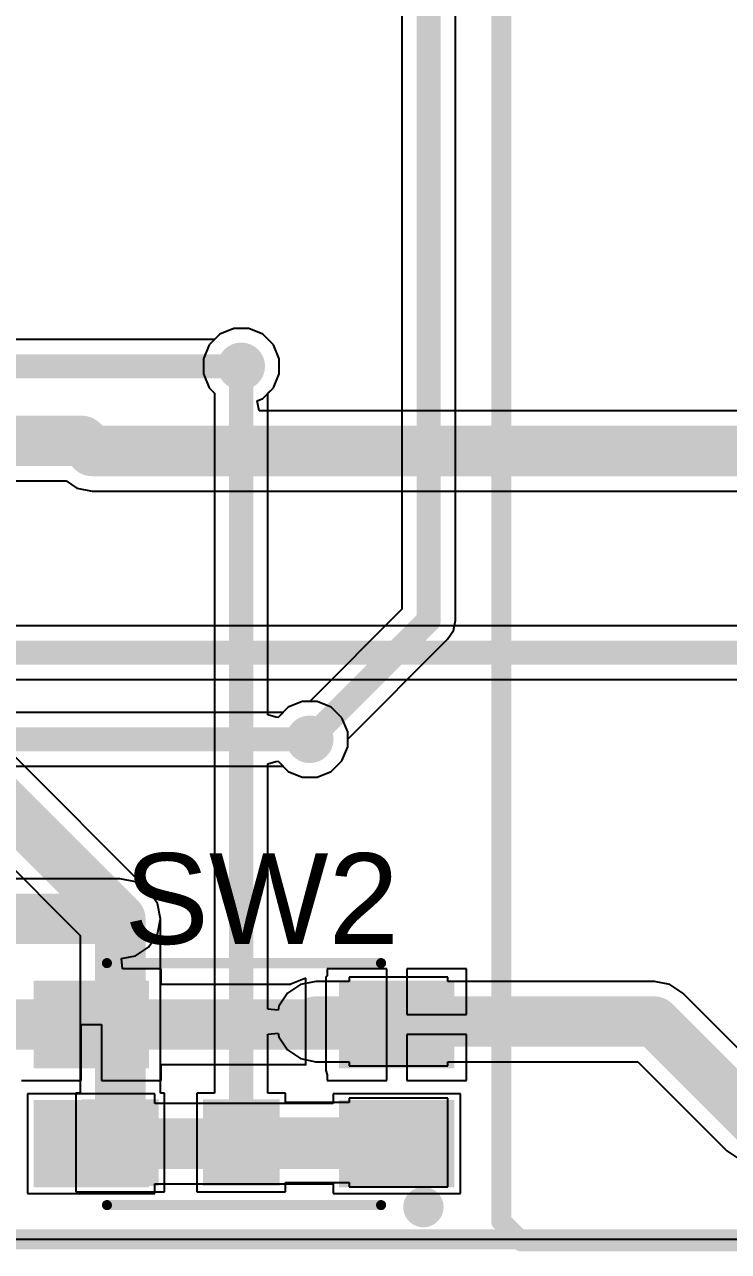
# Model space of a CAD drawing. Header units: millimetres. Extents: x -0.23 to 2.39, y -0.01 to 1.04.
# Drawn here: x 0.623 to 0.973, y -0.006 to 0.603 of the extents above; entities that cross this region are included whole.
import ezdxf

# ---------------------------------------------------------------- set-up
doc = ezdxf.new("R2010")
doc.units = ezdxf.units.MM
doc.header["$MEASUREMENT"] = 0
for name, color, linetype in [('BottomLayer', 5, 'Continuous'), ('BottomPaste', 16, 'Continuous'), ('BottomSolder', 6, 'Continuous'), ('Mechanical1', 6, 'Continuous'), ('Mechanical2', 216, 'Continuous'), ('TopLayer', 1, 'Continuous'), ('TopOverlay', 2, 'Continuous'), ('TopPaste', 8, 'Continuous'), ('TopSolder', 216, 'Continuous'), ('ViaHoleLayer', 16, 'Continuous')]:
    doc.layers.add(name, color=color, linetype=linetype)
doc.styles.add('Arial', font='', dxfattribs={"height": 0.2})
doc.styles.get('Arial').set_extended_font_data('Arial')

# ---------------------------------------------------------------- blocks, each defined once
blk = doc.blocks.new('TS_1185EC_C_D_B_7')
at = {"layer": 'TopLayer'}
for points in [[(-0.10039, 0.04724), (-0.05118, 0.04724), (-0.05118, 0.01181), (-0.10039, 0.01181)], [(0.05118, 0.04724), (0.10039, 0.04724), (0.10039, 0.01181), (0.05118, 0.01181)], [(-0.10039, -0.01181), (-0.05118, -0.01181), (-0.05118, -0.04724), (-0.10039, -0.04724)], [(0.05118, -0.01181), (0.10039, -0.01181), (0.10039, -0.04724), (0.05118, -0.04724)]]:
    blk.add_hatch(color=1, dxfattribs=at).paths.add_polyline_path(points)
at = {"layer": 'TopPaste'}
for points in [[(-0.10039, 0.04724), (-0.05118, 0.04724), (-0.05118, 0.01181), (-0.10039, 0.01181)], [(0.05118, 0.04724), (0.10039, 0.04724), (0.10039, 0.01181), (0.05118, 0.01181)], [(-0.10039, -0.01181), (-0.05118, -0.01181), (-0.05118, -0.04724), (-0.10039, -0.04724)], [(0.05118, -0.01181), (0.10039, -0.01181), (0.10039, -0.04724), (0.05118, -0.04724)]]:
    blk.add_hatch(color=8, dxfattribs=at).paths.add_polyline_path(points)
at = {"layer": 'TopSolder'}
for points in [[(-0.10439, 0.05124), (-0.04718, 0.05124), (-0.04718, 0.00781), (-0.10439, 0.00781)], [(0.04718, 0.05124), (0.10439, 0.05124), (0.10439, 0.00781), (0.04718, 0.00781)], [(-0.10439, -0.00781), (-0.04718, -0.00781), (-0.04718, -0.05124), (-0.10439, -0.05124)], [(0.04718, -0.00781), (0.10439, -0.00781), (0.10439, -0.05124), (0.04718, -0.05124)]]:
    blk.add_hatch(color=216, dxfattribs=at).paths.add_polyline_path(points)
at = {"layer": 'TopOverlay'}
for points, const_width in [([(-0.084, 0.061, 1), (-0.094, 0.061, 1)], 0.01), ([(-0.0965, 0.061, 1), (-0.0915, 0.061, 1)], 0.005), ([(-0.0865, 0.061, 1), (-0.0815, 0.061, 1)], 0.005), ([(-0.06925, 0.06, 1), (-0.06675, 0.06, 1)], 0.0025), ([(0.06675, 0.06, 1), (0.06925, 0.06, 1)], 0.0025), ([(-0.06925, -0.06, 1), (-0.06675, -0.06, 1)], 0.0025), ([(0.06675, -0.06, 1), (0.06925, -0.06, 1)], 0.0025)]:
    blk.add_lwpolyline(points, format="xyb", close=True, dxfattribs=dict(at, const_width=const_width))
at = {"layer": 'TopOverlay', "const_width": 0.005}
for points in [[(0.068, 0.06), (-0.068, 0.06)], [(0.068, -0.06), (-0.068, -0.06)]]:
    blk.add_lwpolyline(points, dxfattribs=at)
blk = doc.blocks.new('RES_0603_B_12')
at = {"layer": 'BottomLayer'}
for points in [[(-0.045, -0.0175), (-0.045, 0.0175), (-0.015, 0.0175), (-0.015, -0.0175)], [(0.015, -0.0175), (0.015, 0.0175), (0.045, 0.0175), (0.045, -0.0175)]]:
    blk.add_hatch(color=5, dxfattribs=at).paths.add_polyline_path(points)
at = {"layer": 'BottomPaste'}
for points in [[(-0.045, -0.0175), (-0.045, 0.0175), (-0.015, 0.0175), (-0.015, -0.0175)], [(0.015, -0.0175), (0.015, 0.0175), (0.045, 0.0175), (0.045, -0.0175)]]:
    blk.add_hatch(color=16, dxfattribs=at).paths.add_polyline_path(points)
at = {"layer": 'BottomSolder'}
for points in [[(-0.049, -0.0215), (-0.049, 0.0215), (-0.011, 0.0215), (-0.011, -0.0215)], [(0.011, -0.0215), (0.011, 0.0215), (0.049, 0.0215), (0.049, -0.0215)]]:
    blk.add_hatch(color=6, dxfattribs=at).paths.add_polyline_path(points)
blk = doc.blocks.new('C__0603_B_20')
at = {"layer": 'BottomLayer'}
for points in [[(-0.045, -0.0175), (-0.045, 0.0175), (-0.015, 0.0175), (-0.015, -0.0175)], [(0.015, -0.0175), (0.015, 0.0175), (0.045, 0.0175), (0.045, -0.0175)]]:
    blk.add_hatch(color=5, dxfattribs=at).paths.add_polyline_path(points)
at = {"layer": 'BottomPaste'}
for points in [[(-0.045, -0.0175), (-0.045, 0.0175), (-0.015, 0.0175), (-0.015, -0.0175)], [(0.015, -0.0175), (0.015, 0.0175), (0.045, 0.0175), (0.045, -0.0175)]]:
    blk.add_hatch(color=16, dxfattribs=at).paths.add_polyline_path(points)
at = {"layer": 'BottomSolder'}
for points in [[(-0.04736, -0.01986), (-0.04736, 0.01986), (-0.01264, 0.01986), (-0.01264, -0.01986)], [(0.01264, -0.01986), (0.01264, 0.01986), (0.04736, 0.01986), (0.04736, -0.01986)]]:
    blk.add_hatch(color=6, dxfattribs=at).paths.add_polyline_path(points)

msp = doc.modelspace()

# ---------------------------------------------------------------- hatches: boundary and pattern name
at = {"layer": 'BottomLayer'}
h = msp.add_hatch(color=5, dxfattribs=at)
edge = h.paths.add_edge_path()
edge.add_arc((0.731, 0.433), 0.01181, 0, 360)
h = msp.add_hatch(color=5, dxfattribs=at)
edge = h.paths.add_edge_path()
edge.add_arc((0.765, 0.248), 0.01181, 0, 360)
h = msp.add_hatch(color=5, dxfattribs=at)
edge = h.paths.add_edge_path()
edge.add_arc((0.671, 0.159), 0.01181, 0, 360)
h = msp.add_hatch(color=5, dxfattribs=at)
edge = h.paths.add_edge_path()
edge.add_arc((0.768, 0.108), 0.01181, 0, 360)
h = msp.add_hatch(color=5, dxfattribs=at)
edge = h.paths.add_edge_path()
edge.add_arc((0.768, 0.048), 0.01181, 0, 360)
at = {"layer": 'TopLayer'}
h = msp.add_hatch(color=1, dxfattribs=at)
edge = h.paths.add_edge_path()
edge.add_arc((0.731, 0.433), 0.01181, 0, 360)
h = msp.add_hatch(color=1, dxfattribs=at)
edge = h.paths.add_edge_path()
edge.add_arc((0.765, 0.248), 0.01181, 0, 360)
h = msp.add_hatch(color=1, dxfattribs=at)
edge = h.paths.add_edge_path()
edge.add_arc((0.671, 0.159), 0.01181, 0, 360)
h = msp.add_hatch(color=1, dxfattribs=at)
edge = h.paths.add_edge_path()
edge.add_arc((0.768, 0.108), 0.01181, 0, 360)
h = msp.add_hatch(color=1, dxfattribs=at)
edge = h.paths.add_edge_path()
edge.add_arc((0.768, 0.048), 0.01181, 0, 360)
at = {"layer": 'ViaHoleLayer'}
h = msp.add_hatch(color=16, dxfattribs=at)
edge = h.paths.add_edge_path()
edge.add_arc((0.731, 0.433), 0.00591, 0, 360)
h = msp.add_hatch(color=16, dxfattribs=at)
edge = h.paths.add_edge_path()
edge.add_arc((0.765, 0.248), 0.00591, 0, 360)
h = msp.add_hatch(color=16, dxfattribs=at)
edge = h.paths.add_edge_path()
edge.add_arc((0.671, 0.159), 0.00591, 0, 360)
h = msp.add_hatch(color=16, dxfattribs=at)
edge = h.paths.add_edge_path()
edge.add_arc((0.768, 0.108), 0.00591, 0, 360)
h = msp.add_hatch(color=16, dxfattribs=at)
edge = h.paths.add_edge_path()
edge.add_arc((0.768, 0.048), 0.00591, 0, 360)

# ---------------------------------------------------------------- linework, layer by layer
at = {"layer": 'BottomLayer'}
for p, q in [((0.81075, 0.664), (0.81075, 0.31249)), ((0.83725, 0.307), (0.83725, 0.664)), ((0.72726, 0.45181), (0.72034, 0.44895)), ((0.73474, 0.45181), (0.72726, 0.45181)), ((0.74166, 0.44895), (0.73474, 0.45181)), ((0.72034, 0.44895), (0.71505, 0.44366)), ((0.74695, 0.44366), (0.74166, 0.44895)), ((0.71505, 0.44366), (0.71219, 0.43674)), ((0.74981, 0.43674), (0.74695, 0.44366)), ((0.71219, 0.43674), (0.71219, 0.42926)), ((0.74981, 0.42926), (0.74981, 0.43674)), ((0.71219, 0.42926), (0.71505, 0.42234)), ((0.74695, 0.42234), (0.74981, 0.42926)), ((0.71505, 0.42234), (0.71775, 0.41965)), ((0.74425, 0.41965), (0.74695, 0.42234)), ((0.71775, 0.41965), (0.71775, 0.0725)), ((0.74425, 0.26014), (0.74425, 0.41965)), ((0.81075, 0.31249), (0.76507, 0.26681)), ((0.83625, 0.30193), (0.83725, 0.307)), ((0.83337, 0.29763), (0.83625, 0.30193)), ((0.78381, 0.24807), (0.83337, 0.29763)), ((0.75434, 0.26395), (0.74925, 0.25886)), ((0.76126, 0.26681), (0.75434, 0.26395)), ((0.76507, 0.26681), (0.76126, 0.26681)), ((0.74821, 0.25892), (0.74425, 0.26014)), ((0.74925, 0.25886), (0.74821, 0.25892)), ((0.78095, 0.23734), (0.78381, 0.24426)), ((0.78381, 0.24426), (0.78381, 0.24807)), ((0.68506, 0.17306), (0.61838, 0.23974)), ((0.77566, 0.23205), (0.78095, 0.23734)), ((0.74425, 0.23586), (0.74821, 0.23708)), ((0.74425, 0.11421), (0.74425, 0.23586)), ((0.74821, 0.23708), (0.74925, 0.23714)), ((0.74925, 0.23714), (0.75434, 0.23205)), ((0.75434, 0.23205), (0.76126, 0.22919)), ((0.76874, 0.22919), (0.77566, 0.23205)), ((0.76126, 0.22919), (0.76874, 0.22919)), ((0.58444, 0.21744), (0.65112, 0.15076)), ((0.68937, 0.16661), (0.68506, 0.17306)), ((0.69088, 0.159), (0.68937, 0.16661)), ((0.69088, 0.0725), (0.69088, 0.159)), ((0.65112, 0.15076), (0.65112, 0.0725)), ((0.768, 0.12788), (0.76039, 0.12637)), ((0.7845, 0.12788), (0.768, 0.12788)), ((0.8335, 0.13), (0.7845, 0.13)), ((0.7845, 0.13), (0.7845, 0.12788)), ((0.8335, 0.12788), (0.8335, 0.13)), ((0.936, 0.12788), (0.8335, 0.12788)), ((0.94361, 0.12637), (0.936, 0.12788)), ((0.75394, 0.12206), (0.74963, 0.11561)), ((0.76039, 0.12637), (0.75394, 0.12206)), ((0.95006, 0.12206), (0.94361, 0.12637)), ((0.99424, 0.07788), (0.95006, 0.12206)), ((0.74925, 0.11371), (0.74425, 0.11421)), ((0.74963, 0.11561), (0.74925, 0.11371)), ((0.74425, 0.10179), (0.74925, 0.10229)), ((0.74425, 0.0725), (0.74425, 0.10179)), ((0.74925, 0.10229), (0.74963, 0.10039)), ((0.74963, 0.10039), (0.75394, 0.09394)), ((0.75394, 0.09394), (0.76039, 0.08963)), ((0.76039, 0.08963), (0.768, 0.08812)), ((0.768, 0.08812), (0.7845, 0.08812)), ((0.7845, 0.08812), (0.7845, 0.086)), ((0.7845, 0.086), (0.8335, 0.086)), ((0.8335, 0.086), (0.8335, 0.08812)), ((0.8335, 0.08812), (0.92776, 0.08812)), ((0.92776, 0.08812), (0.97194, 0.04394)), ((0.65112, 0.0725), (0.649, 0.0725)), ((0.649, 0.0725), (0.649, 0.0235)), ((0.693, 0.0725), (0.69088, 0.0725)), ((0.693, 0.0235), (0.693, 0.0725)), ((0.71775, 0.0725), (0.709, 0.0725)), ((0.709, 0.0725), (0.709, 0.0235)), ((0.753, 0.0725), (0.74425, 0.0725)), ((0.753, 0.06788), (0.753, 0.0725)), ((0.7845, 0.06788), (0.753, 0.06788)), ((0.8335, 0.07), (0.7845, 0.07)), ((0.7845, 0.07), (0.7845, 0.06788)), ((0.8335, 0.026), (0.8335, 0.07)), ((0.97194, 0.04394), (0.97839, 0.03963)), ((0.753, 0.0235), (0.753, 0.02812)), ((0.753, 0.02812), (0.7845, 0.02812)), ((0.7845, 0.02812), (0.7845, 0.026)), ((0.7845, 0.026), (0.8335, 0.026)), ((0.649, 0.0235), (0.693, 0.0235)), ((0.709, 0.0235), (0.753, 0.0235)), ((1.96795, 0), (0.36205, 0))]:
    msp.add_line(p, q, dxfattribs=at)
for points, const_width in [([(0.824, 0.307), (0.824, 0.686)], 0.012), ([(0.731, 0.048), (0.731, 0.433)], 0.012), ([(0.765, 0.248), (0.824, 0.307)], 0.012), ([(0.5985, 0.2315), (0.671, 0.159)], 0.025), ([(0.671, 0.048), (0.671, 0.159)], 0.025), ([(0.768, 0.108), (0.809, 0.108)], 0.025), ([(0.809, 0.108), (0.936, 0.108)], 0.025), ([(0.936, 0.108), (0.986, 0.058)], 0.025), ([(0.731, 0.048), (0.768, 0.048)], 0.025), ([(0.768, 0.048), (0.809, 0.048)], 0.025)]:
    msp.add_lwpolyline(points, dxfattribs=dict(at, const_width=const_width))
for points, const_width in [([(0.728, 0.433, 1), (0.734, 0.433, 1)], 0.006), ([(0.821, 0.307, 1), (0.827, 0.307, 1)], 0.006), ([(0.821, 0.307, 1), (0.827, 0.307, 1)], 0.006), ([(0.762, 0.248, 1), (0.768, 0.248, 1)], 0.006), ([(0.66475, 0.159, 1), (0.67725, 0.159, 1)], 0.0125), ([(0.66475, 0.159, 1), (0.67725, 0.159, 1)], 0.0125), ([(0.76175, 0.108, 1), (0.77425, 0.108, 1)], 0.0125), ([(0.80275, 0.108, 1), (0.81525, 0.108, 1)], 0.0125), ([(0.80275, 0.108, 1), (0.81525, 0.108, 1)], 0.0125), ([(0.92975, 0.108, 1), (0.94225, 0.108, 1)], 0.0125), ([(0.92975, 0.108, 1), (0.94225, 0.108, 1)], 0.0125), ([(0.66475, 0.048, 1), (0.67725, 0.048, 1)], 0.0125), ([(0.72475, 0.048, 1), (0.73725, 0.048, 1)], 0.0125), ([(0.76175, 0.048, 1), (0.77425, 0.048, 1)], 0.0125), ([(0.76175, 0.048, 1), (0.77425, 0.048, 1)], 0.0125), ([(0.80275, 0.048, 1), (0.81525, 0.048, 1)], 0.0125), ([(0.728, 0.048, 1), (0.734, 0.048, 1)], 0.006)]:
    msp.add_lwpolyline(points, format="xyb", close=True, dxfattribs=dict(at, const_width=const_width))
at = {"layer": 'Mechanical1', "const_width": 0.01}
for points in [[(0.86, 0.019), (0.86, 0.835)], [(0.86, 0.009), (0.86, 0.776)], [(0.86, 0.009), (0.87, -0.001)], [(0.87, -0.001), (2.033, -0.001)]]:
    msp.add_lwpolyline(points, dxfattribs=at)
at = {"layer": 'Mechanical1', "const_width": 0.005}
for points in [[(0.8575, 0.019, 1), (0.8625, 0.019, 1)], [(0.8575, 0.009, 1), (0.8625, 0.009, 1)], [(0.8575, 0.009, 1), (0.8625, 0.009, 1)], [(0.8675, -0.001, 1), (0.8725, -0.001, 1)], [(0.8675, -0.001, 1), (0.8725, -0.001, 1)]]:
    msp.add_lwpolyline(points, format="xyb", close=True, dxfattribs=at)
at = {"layer": 'Mechanical2', "const_width": 0.01}
msp.add_lwpolyline([(0, 0), (2.043, 0)], dxfattribs=at)
at = {"layer": 'TopLayer'}
for p, q in [((0.72726, 0.45181), (0.72034, 0.44895)), ((0.73474, 0.45181), (0.72726, 0.45181)), ((0.74166, 0.44895), (0.73474, 0.45181)), ((0.71765, 0.44625), (0.53458, 0.44625)), ((0.72034, 0.44895), (0.71765, 0.44625)), ((0.74695, 0.44366), (0.74166, 0.44895)), ((0.74981, 0.43674), (0.74695, 0.44366)), ((0.74981, 0.42926), (0.74981, 0.43674)), ((0.74695, 0.42234), (0.74981, 0.42926)), ((0.74166, 0.41705), (0.74695, 0.42234)), ((0.73883, 0.41588), (0.74166, 0.41705)), ((0.73982, 0.41088), (0.73883, 0.41588)), ((1.95394, 0.41088), (0.73982, 0.41088)), ((0.598, 0.37612), (0.64417, 0.37612)), ((0.64417, 0.37612), (0.64939, 0.37263)), ((0.64939, 0.37263), (0.657, 0.37112)), ((0.657, 0.37112), (1.95394, 0.37112)), ((1.95155, 0.30425), (0.563, 0.30425)), ((0.563, 0.27775), (1.95155, 0.27775)), ((0.75434, 0.26395), (0.75165, 0.26125)), ((0.76126, 0.26681), (0.75434, 0.26395)), ((0.76874, 0.26681), (0.76126, 0.26681)), ((0.77566, 0.26395), (0.76874, 0.26681)), ((0.78095, 0.25866), (0.77566, 0.26395)), ((0.75165, 0.26125), (0.49049, 0.26125)), ((0.78381, 0.25174), (0.78095, 0.25866)), ((0.78381, 0.24426), (0.78381, 0.25174)), ((0.78095, 0.23734), (0.78381, 0.24426)), ((0.77566, 0.23205), (0.78095, 0.23734)), ((0.485, 0.23475), (0.75165, 0.23475)), ((0.75165, 0.23475), (0.75434, 0.23205)), ((0.75434, 0.23205), (0.76126, 0.22919)), ((0.76874, 0.22919), (0.77566, 0.23205)), ((0.76126, 0.22919), (0.76874, 0.22919)), ((0.671, 0.17888), (0.45, 0.17888)), ((0.67861, 0.17737), (0.671, 0.17888)), ((0.68506, 0.17306), (0.67861, 0.17737)), ((0.68937, 0.16661), (0.68506, 0.17306)), ((0.69088, 0.159), (0.68937, 0.16661)), ((0.68937, 0.15139), (0.69088, 0.159)), ((0.68506, 0.14494), (0.68937, 0.15139)), ((0.67163, 0.13924), (0.67861, 0.14063)), ((0.67861, 0.14063), (0.68506, 0.14494)), ((0.67213, 0.13424), (0.67163, 0.13924)), ((0.69119, 0.13424), (0.67213, 0.13424)), ((0.69119, 0.12641), (0.69119, 0.13424)), ((0.80316, 0.13424), (0.77356, 0.13424)), ((0.77356, 0.13424), (0.77356, 0.13062)), ((0.80316, 0.10653), (0.80316, 0.13424)), ((0.84277, 0.13424), (0.81316, 0.13424)), ((0.81316, 0.13424), (0.81316, 0.11153)), ((0.84277, 0.11153), (0.84277, 0.13424)), ((0.763, 0.12954), (0.75565, 0.12649)), ((0.763, 0.108), (0.763, 0.12954)), ((0.77356, 0.13062), (0.773, 0.13025)), ((0.773, 0.13025), (0.773, 0.108)), ((0.75556, 0.12641), (0.69119, 0.12641)), ((0.75565, 0.12649), (0.75556, 0.12641)), ((0.81316, 0.11153), (0.84277, 0.11153)), ((0.65159, 0.07881), (0.65159, 0.10653)), ((0.65159, 0.10653), (0.66159, 0.10653)), ((0.66159, 0.10653), (0.66159, 0.07881)), ((0.763, 0.08646), (0.763, 0.108)), ((0.773, 0.108), (0.773, 0.08368)), ((0.80316, 0.07881), (0.80316, 0.10653)), ((0.84277, 0.10153), (0.81316, 0.10153)), ((0.81316, 0.10153), (0.81316, 0.07881)), ((0.84277, 0.07881), (0.84277, 0.10153)), ((0.69119, 0.07881), (0.69119, 0.08665)), ((0.69119, 0.08665), (0.76256, 0.08665)), ((0.76256, 0.08665), (0.763, 0.08646)), ((0.773, 0.08368), (0.77356, 0.08157)), ((0.77356, 0.08157), (0.77356, 0.07881)), ((0.62198, 0.07881), (0.65159, 0.07881)), ((0.66159, 0.07881), (0.69119, 0.07881)), ((0.77356, 0.07881), (0.80316, 0.07881)), ((0.81316, 0.07881), (0.84277, 0.07881)), ((0.68819, 0.07219), (0.62498, 0.07219)), ((0.62498, 0.07219), (0.62498, 0.02276)), ((0.68819, 0.06735), (0.68819, 0.07219)), ((0.77656, 0.06735), (0.68819, 0.06735)), ((0.83977, 0.07219), (0.77656, 0.07219)), ((0.77656, 0.07219), (0.77656, 0.06735)), ((0.83977, 0.02276), (0.83977, 0.07219)), ((0.68819, 0.02276), (0.68819, 0.02759)), ((0.68819, 0.02759), (0.77656, 0.02759)), ((0.77656, 0.02759), (0.77656, 0.02276)), ((0.62498, 0.02276), (0.68819, 0.02276)), ((0.77656, 0.02276), (0.83977, 0.02276)), ((1.96023, 0), (0.36977, 0))]:
    msp.add_line(p, q, dxfattribs=at)
for points, const_width in [([(0.513, 0.433), (0.731, 0.433)], 0.012), ([(0.598, 0.396), (0.652, 0.396)], 0.025), ([(0.652, 0.396), (0.657, 0.391)], 0.025), ([(0.657, 0.391), (1.996, 0.391)], 0.025), ([(0.563, 0.291), (1.996, 0.291)], 0.012), ([(0.485, 0.248), (0.765, 0.248)], 0.012), ([(0.45, 0.159), (0.671, 0.159)], 0.025), ([(0.58729, 0.10653), (0.65659, 0.10653)], 0.025), ([(0.65659, 0.10653), (0.80816, 0.10653)], 0.025), ([(0.65659, 0.04747), (0.80816, 0.04747)], 0.025)]:
    msp.add_lwpolyline(points, dxfattribs=dict(at, const_width=const_width))
for points, const_width in [([(0.728, 0.433, 1), (0.734, 0.433, 1)], 0.006), ([(0.64575, 0.396, 1), (0.65825, 0.396, 1)], 0.0125), ([(0.64575, 0.396, 1), (0.65825, 0.396, 1)], 0.0125), ([(0.65075, 0.391, 1), (0.66325, 0.391, 1)], 0.0125), ([(0.65075, 0.391, 1), (0.66325, 0.391, 1)], 0.0125), ([(0.762, 0.248, 1), (0.768, 0.248, 1)], 0.006), ([(0.66475, 0.159, 1), (0.67725, 0.159, 1)], 0.0125), ([(0.65034, 0.10653, 1), (0.66284, 0.10653, 1)], 0.0125), ([(0.65034, 0.10653, 1), (0.66284, 0.10653, 1)], 0.0125), ([(0.80191, 0.10653, 1), (0.81441, 0.10653, 1)], 0.0125), ([(0.65034, 0.04747, 1), (0.66284, 0.04747, 1)], 0.0125), ([(0.80191, 0.04747, 1), (0.81441, 0.04747, 1)], 0.0125)]:
    msp.add_lwpolyline(points, format="xyb", close=True, dxfattribs=dict(at, const_width=const_width))

# ---------------------------------------------------------------- block references
for name, p, rotation in [('TS_1185EC_C_D_B_7', (0.73237, 0.077), 180), ('C__0603_B_20', (0.809, 0.078), 90)]:
    msp.add_blockref(name, p, dxfattribs=dict(rotation=rotation))
msp.add_blockref('RES_0603_B_12', (0.701, 0.048))

# ---------------------------------------------------------------- texts
at = {"layer": 'TopOverlay', "style": 'Arial'}
msp.add_text('SW2', height=0.045, dxfattribs=at).set_placement((0.67302, 0.14651))

doc.saveas('drawing.dxf')
